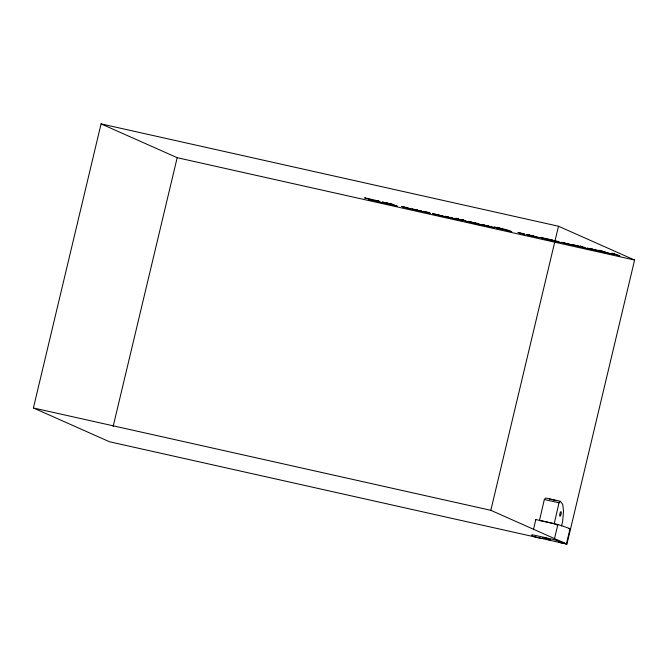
<?xml version="1.0" encoding="UTF-8"?>
<svg xmlns="http://www.w3.org/2000/svg" width="668" height="668" viewBox="0 0 668 668"><rect width="100%" height="100%" fill="white"/><g stroke="black" fill="none" stroke-linecap="round" stroke-linejoin="round"><path stroke-width="1" d="M561.554 525.941L562.69 521.199L563.516 511.087L562.732 504.449L560.335 501.284L545.631 497.994L544.32 499.514L539.502 520.43L554.198 523.72L556.878 524.906M554.198 523.72L559.024 502.804L560.335 501.284M33.4 407.964L101.077 123.889L558.498 226.235L634.6 260.036L566.923 544.111L109.502 441.765L33.4 407.964L490.821 510.31L566.923 544.111M113.126 426.543L177.179 157.69L101.077 123.889M490.821 510.31L558.498 226.235M533.415 529.716L535.82 519.604A53.331 2.697 13.4 0 1 557.872 524.539A100.484 5.085 13.4 0 1 570.046 528.73L566.431 543.894A14.579 0.735 13.4 0 1 558.64 542.257M554.498 538.692L557.872 524.539M590.896 248.863L589.635 248.638L599.822 251.343L588.575 248.972L588.166 248.797L589.41 249.064L587.381 248.12L597.626 250.492L591.631 248.913M452.762 218.494L454.399 218.712L444.83 216.257L456.687 219.263L445.948 216.799L449.664 217.76M473.128 222.511L470.639 222.068L478.188 224.014L468.318 221.534L482.83 225.6L478.255 223.571L473.57 222.511M499.697 228.206L497.025 227.73L511.78 231.788C507.596 229.107 484.4 224.907 498.245 228.272L496.817 228.064L502.136 229.207M531.361 235.528L528.714 235.036L536.663 237.115L526.351 234.51L538.917 237.666L532.145 235.612M177.179 157.69L634.6 260.036M549.505 499.079L556.853 500.724M544.32 499.514L559.024 502.804M452.612 218.57L449.564 217.851M394.362 205.402L382.313 202.037L391.164 203.907L394.02 204.817L384.71 202.604L397.26 206.161L385.102 203.331L385.628 203.565M570.814 244.58L563.775 243.002M491.306 226.786L484.258 225.216M505.451 229.5L506.987 230.176M457.981 218.762L458.607 219.037L455.818 218.277L456.444 218.553M535.444 520.247A100.484 5.085 13.4 0 1 535.82 519.604M570.046 528.73A14.579 0.735 13.4 0 1 568.944 528.522M542.099 538.558A14.579 0.735 13.4 0 1 533.356 536.496A100.484 5.085 13.4 0 1 532.212 534.767A53.331 2.697 13.4 0 1 554.265 539.702A100.484 5.085 13.4 0 1 566.431 543.894M549.639 239.979L542.04 238.084L549.639 239.979M481.987 224.573L494.278 227.679L481.987 224.573M561.496 242.367L573.787 245.473L561.496 242.367M544.804 538.308L548.57 539.201L544.804 538.308M444.838 216.666L433.59 214.294L433.181 214.119L434.417 214.386L432.396 213.434L444.838 216.666M414.152 209.41L422.109 211.48L414.152 209.41M612.055 253.239L610.869 253.807L598.762 250.258L603.262 252.262L605.5 252.763L601.659 251.059L610.418 253.857L612.748 254.383L613.95 253.815L619.937 255.986L612.055 253.239M543.067 537.515L546.8 538.425L543.067 537.515M546.641 539.101L550.365 540.011L546.641 539.101M539.911 237.491L552.962 241.006L548.445 238.994L539.911 237.491M424.355 212.032L411.797 208.884L424.355 212.032M430.559 213.535L423.604 211.338L429.499 212.658L429.95 212.858L428.23 212.474L430.559 213.535M524.889 234.643L517.934 232.447L523.837 233.767L524.288 233.967L522.568 233.583L524.889 234.643M581.035 246.918L576.008 246.158L579.081 246.4L573.002 244.764L582.588 247.218L579.974 246.058L582.02 246.517L586.521 248.513L581.035 246.918M374.531 200.667L368.769 199.79L372.577 200.133L364.553 197.853L379.148 201.118L375.508 200.792L384.042 203.206L374.531 200.667M442.517 216.148L435.444 214.344L442.517 216.148M597.501 250.826L590.428 249.022L597.501 250.826M402.62 206.754L401.702 206.42L407.931 207.832L411.212 209.284L402.62 206.754M552.219 240.229L551.3 239.895L557.529 241.298L560.811 242.76L552.219 240.229M463.308 219.956L461.179 219.471L467.809 221.951L463.308 219.956M459.217 219.313L457.054 218.82L462.481 220.757L459.217 219.313M560.702 515.287A2.338 0.61 -77.4 0 0 561.02 511.655A2.338 0.61 -77.4 0 0 559.709 514.844A2.338 0.61 -77.4 0 0 560.702 515.287"/></g></svg>
